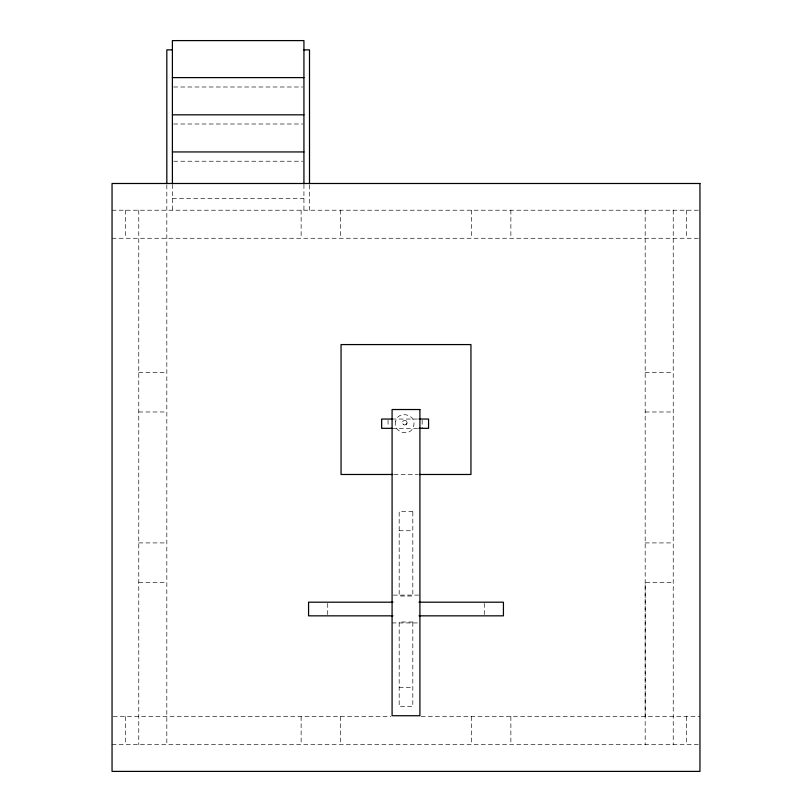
<?xml version="1.0" encoding="UTF-8"?>
<svg xmlns="http://www.w3.org/2000/svg" width="812" height="812" viewBox="0 0 812 812"><rect width="100%" height="100%" fill="white"/><g stroke="black" fill="none" stroke-linecap="round" stroke-linejoin="round"><path stroke-width="0.61" stroke-dasharray="4.06 3.04" d="M645.175 716.62L645.175 582.316L673.229 582.316M173.656 86.996L302.673 86.996M173.656 123.992L302.673 123.992M173.656 161.223L302.673 161.223M172.398 198.341L303.932 198.341M112.046 210.217L699.954 210.217M112.046 238.271L698.736 238.271M138.771 372.576L166.825 372.576M645.175 372.576L673.229 372.576M138.771 411.978L166.825 411.978M645.175 411.978L673.229 411.978M392.044 419.043L418.545 419.043M392.237 428.32L418.545 428.32M394.023 474.482L417.977 474.482M399.179 530.743L412.821 530.743M138.771 542.913L166.825 542.913M645.175 542.913L673.229 542.913M138.771 582.316L166.825 582.316M393.343 595.105L418.657 595.105M392.084 622.936L418.657 622.936M399.179 687.297L412.821 687.297M113.264 716.62L390.816 716.62M421.184 716.62L699.954 716.62M112.046 744.675L699.954 744.675M406.426 421.032C408.883 423.367 404.406 426.807 402.782 423.834M686.587 210.217L686.587 238.271M686.587 716.62L686.587 744.675M673.229 210.217L673.229 744.675M645.175 210.217L645.175 744.675M510.87 210.217L510.87 238.271M510.87 716.62L510.87 744.675M484.277 603.438L484.277 614.603M471.467 210.217L471.467 238.271M471.467 716.62L471.467 744.675M422.159 420.2L422.159 428.32M388.055 420.2L388.055 426.006M340.532 210.217L340.532 238.271M340.532 716.62L340.532 744.675M327.723 603.438L327.723 615.841M309.504 184.963L309.504 210.217M303.932 184.547L303.932 210.217M301.13 210.217L301.13 238.271M301.13 716.62L301.13 744.675M172.398 184.547L172.398 210.217M166.825 184.963L166.825 744.675M138.771 210.217L138.771 744.675M125.413 210.217L125.413 238.271M125.413 716.62L125.413 744.675M395.667 421.286C392.145 432.674 410.943 437.719 413.592 426.087C417.114 414.688 398.316 409.654 395.667 421.286M412.821 511.59L399.179 511.59L399.179 596.028L412.821 596.028L412.821 511.59M412.821 622.012L399.179 622.012L399.179 706.45L412.821 706.45L412.821 622.012M403.635 424.676A2.324 2.324 0 0 0 407.106 422.666A2.324 2.324 0 0 0 403.635 420.657A2.324 2.324 0 0 0 403.635 424.676"/><path stroke-width="1.22" d="M172.398 49.877L166.825 49.877L166.825 183.705M303.932 49.877L309.504 49.877L309.504 183.705M172.398 77.607L303.932 77.607M172.398 114.827L303.932 114.827M172.398 151.945L303.932 151.945M392.237 419.043L381.65 419.043L381.65 428.32L392.237 428.32M418.992 419.043L428.563 419.043L428.563 428.32L418.992 428.32M392.754 474.482L341.05 474.482L341.05 344.572L470.95 344.572L470.95 474.482L419.246 474.482M393.008 602.199L308.57 602.199L308.57 615.841L393.008 615.841M418.992 602.199L503.43 602.199L503.43 615.841L418.992 615.841M303.932 183.705L303.932 40.6L172.398 40.6L172.398 183.705M699.954 183.492L112.046 183.492L112.046 771.4L699.954 771.4L699.954 183.492M419.916 409.522L392.084 409.522L392.084 715.727L419.916 715.727L419.916 409.522"/></g></svg>
